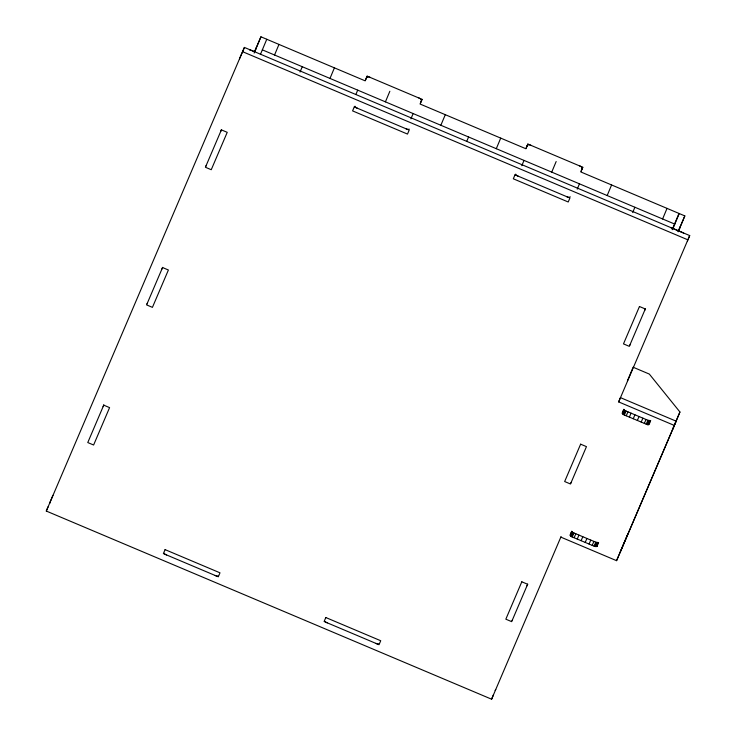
<?xml version="1.0" encoding="UTF-8"?>
<svg xmlns="http://www.w3.org/2000/svg" width="736" height="736" viewBox="0 0 736 736"><rect width="100%" height="100%" fill="white"/><g stroke="black" fill="none" stroke-linecap="round" stroke-linejoin="round"><path stroke-width="1.1" d="M687.369 241.031L687.691 239.936M561.053 536.608L491.602 699.2L46.294 511.051L48.088 506.782M244.398 47.426L242.604 51.695L687.912 239.844L689.706 235.575L244.398 47.426L46.294 511.051M254.122 53.075L260.94 36.8L365.185 80.85L367.154 76.148L422.059 99.351L420.1 104.043L525.909 148.755L527.878 144.054L582.792 167.256L580.824 171.957L684.83 215.906L678.445 231.159M260.388 54.528L266.772 39.266M274.546 55.007L278.972 44.418M300.049 72.008L302.266 66.718M329.986 78.43L334.411 67.841M355.93 94.374L357.705 90.142M385.416 101.853L389.85 91.264M410.927 118.855L413.135 113.565M440.855 125.276L445.289 114.687M466.808 141.22L468.574 136.988M496.294 148.7L500.719 138.11M521.796 165.701L524.014 160.411M551.733 172.123L556.158 161.534M577.236 189.124L579.453 183.834M607.172 195.546L611.598 184.957M632.675 212.548L634.883 207.258M662.602 218.969L667.037 208.38M672.189 229.715L678.997 213.44M672.851 228.795L679.236 213.541M491.602 699.2L493.396 694.931M627.394 380.926L633.126 367.227L649.318 374.072L679.935 411.994L674.148 425.831M616.566 560.676L674.36 425.445L618.654 401.911L620.448 397.633L676.145 421.167L616.566 560.676L560.869 537.142M620.347 551.733L627.826 533.931M672.456 429.796L679.935 411.994M52.918 495.365L50.177 501.888A8.528 5.814 22.7 0 0 50.02 503.047M103.813 404.984L103.104 406.668M162.638 267.343L161.929 269.026M221.462 129.692L220.754 131.376M527.712 584.09L527.004 585.773M645.362 308.798L644.653 310.482M254.674 51.456L260.94 36.8M254.711 51.603L256.505 47.38M365.452 80.114L367.154 76.148M420.366 103.316L422.059 99.351M526.185 148.028L527.878 144.054M581.09 171.23L582.792 167.256M678.123 231.601L684.83 215.906M678.15 231.757L680.404 226.486M618.654 401.911L689.706 235.575M571.292 532.192L570.023 535.164L571.66 536.691L594.679 546.416L597.374 546.351M623.401 410.256L622.132 413.227L624.349 415.003L647.376 424.644L649.023 424.589L650.293 421.618M570.308 535.606L571.716 531.199M622.417 413.669L623.824 409.262M570.676 536.02L572.378 532.045L572.001 531.64M622.794 414.083L624.487 410.108L624.11 409.694M571.136 536.388L572.829 532.413L572.378 532.045M623.245 414.442L624.947 410.476L624.487 410.108M571.66 536.691L573.362 532.717L572.829 532.413M623.769 414.754L625.471 410.78L624.947 410.476M572.24 536.94L573.933 532.974L573.362 532.717M624.349 415.003L626.042 411.038L625.471 410.78M574.135 537.74L575.828 533.775M626.244 415.803L627.946 411.838M577.254 539.065L578.956 535.09M629.372 417.128L631.065 413.154M581.118 540.693L582.811 536.719M633.227 418.756L634.929 414.782M585.221 542.432L586.914 538.458M637.33 420.495L639.032 416.521M589.076 544.06L590.778 540.086M641.194 422.124L642.887 418.149M592.204 545.376L593.897 541.411M644.313 423.439L646.015 419.465M594.099 546.176L595.792 542.211L598.607 542.561L596.914 546.535M646.208 424.24L647.91 420.274L650.725 420.624M594.679 546.416L596.381 542.441M646.788 424.479L648.49 420.504M595.268 546.581L596.97 542.607M647.376 424.644L649.078 420.67M595.847 546.655L597.549 542.68M647.956 424.718L649.658 420.744M596.399 546.636L598.101 542.662M648.508 424.7L650.21 420.725M206.071 165.729L205.85 166.244M147.246 303.379L147.025 303.885M629.97 344.834L629.749 345.34M571.145 482.476L570.924 482.991M512.32 620.126L512.1 620.632M239.485 58.806L242.3 52.311A8.528 5.814 22.7 0 1 243.036 51.4M495.162 690.451L495.724 689.466M254.371 51.64L251.178 50.342A8.574 5.842 22.7 0 0 249.568 49.947M370.337 77.492L369.38 77.096A2.622 1.923 23.1 0 0 366.408 77.924M531.061 145.406L530.104 145.001A2.622 1.923 23.1 0 0 527.132 145.838M406.005 128.763L406.962 129.168A2.622 1.923 23.1 0 0 409.207 129.104M566.729 196.678L567.695 197.073A2.622 1.923 23.1 0 0 570.253 196.797M215.114 575.451L216.071 575.846A2.622 1.923 23.1 0 0 217.93 575.948M375.838 643.356L376.795 643.761A2.622 1.923 23.1 0 0 378.654 643.853M262.338 49.846L674.811 224.121M670.717 227.553L682.162 232.392A8.528 5.814 22.7 0 1 683.652 233.202M626.042 411.038L647.91 420.274M573.933 532.974L595.792 542.211M579.6 165.913L580.557 166.318A2.622 1.923 23.1 0 1 582.047 169.032M418.876 97.998L419.833 98.412A2.622 1.923 23.1 0 1 421.314 101.126M518.199 176.171L517.242 175.757A2.622 1.923 23.1 0 1 515.715 174.11M357.466 108.256L356.509 107.852A2.622 1.923 23.1 0 1 354.982 106.196M327.299 622.849L326.342 622.444A2.622 1.923 23.1 0 1 325.211 621.543M166.575 554.944L165.618 554.53A2.622 1.923 23.1 0 1 164.8 553.969M164.487 553.628A2.622 1.923 23.1 0 1 164.248 553.26M103.748 405.159L87.768 442.548L93.61 445.013L109.581 407.624L103.748 405.159M162.564 267.536L146.593 304.897L152.426 307.363L168.397 270.002L162.564 267.536M221.398 129.867L205.418 167.256L211.25 169.722L227.231 132.333L221.398 129.867M165.085 549.626L163.383 553.592L218.298 576.794L219.99 572.82L165.085 549.626M354.283 106.913L352.581 110.888L407.496 134.081L409.188 130.116L354.283 106.913M325.809 617.532L324.116 621.506L379.022 644.708L380.724 640.734L325.809 617.532M515.007 174.818L513.314 178.793L568.22 201.995L569.922 198.021L515.007 174.818M521.815 581.799L505.834 619.178L511.667 621.644L527.648 584.264L521.815 581.799M580.63 444.176L564.659 481.537L570.492 484.003L586.463 446.632L580.63 444.176M639.464 306.507L623.484 343.887L629.317 346.352L645.297 308.973L639.464 306.507"/></g></svg>
